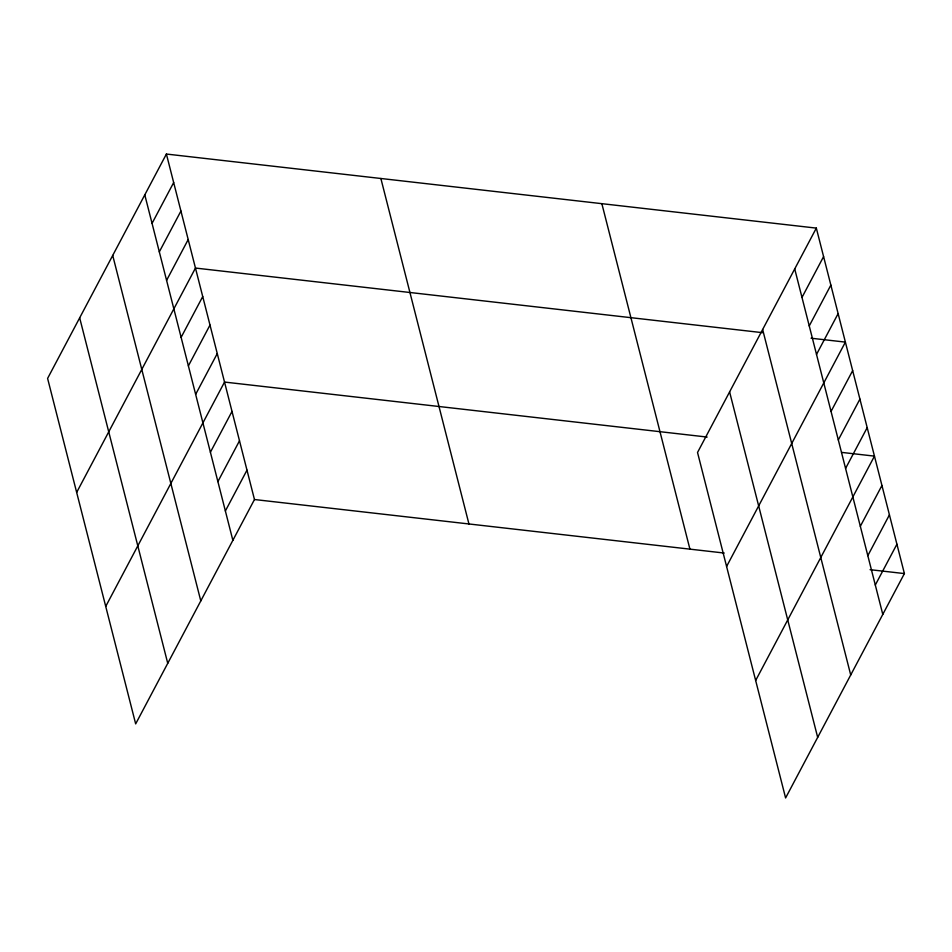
<?xml version="1.0" encoding="UTF-8"?>
<svg xmlns="http://www.w3.org/2000/svg" width="952" height="952" viewBox="0 0 952 952"><rect width="100%" height="100%" fill="white"/><g stroke="black" fill="none" stroke-linecap="round" stroke-linejoin="round"><path stroke-width="1.43" d="M166.398 154.045L47.6 378.42L135.672 723.889L254.47 499.526L166.398 154.045L816.328 228.111L904.4 573.58L785.602 797.954L697.53 452.474L816.328 228.111M152.058 223.363L173.669 182.546M159.317 251.863L180.928 211.046M166.588 280.364L188.198 239.547M76.66 492.422L195.457 268.059L762.457 332.664M181.118 337.365L202.728 296.56M188.389 365.865L209.999 325.06M195.648 394.366L217.258 353.561M105.731 606.424L224.529 382.061L707.157 437.063M210.404 452.236L232.014 411.431M217.889 481.605L239.499 440.788M225.374 510.962L246.984 470.157M801.989 297.417L823.587 256.612M809.248 325.917L830.858 285.112M816.518 354.43L838.129 313.613M726.59 566.488L845.388 342.113L811.068 338.21M831.048 411.431L852.659 370.614M838.319 439.931L859.918 399.114M845.578 468.432L867.189 427.627M755.662 680.49L874.46 456.127L841.568 452.378M860.334 526.301L881.945 485.484M867.819 555.659L889.43 514.853M875.304 585.028L896.915 544.223M254.47 499.526L724.246 553.053M870.08 569.677L904.4 573.58M794.718 268.916L882.79 614.397M762.647 329.499L850.719 674.968M729.601 391.903L817.673 737.383M601.854 203.668L689.926 549.149M380.871 178.488L468.943 523.969M144.787 194.862L232.859 540.331M112.717 255.434L200.789 600.902M79.671 317.837L167.742 663.318"/></g></svg>
